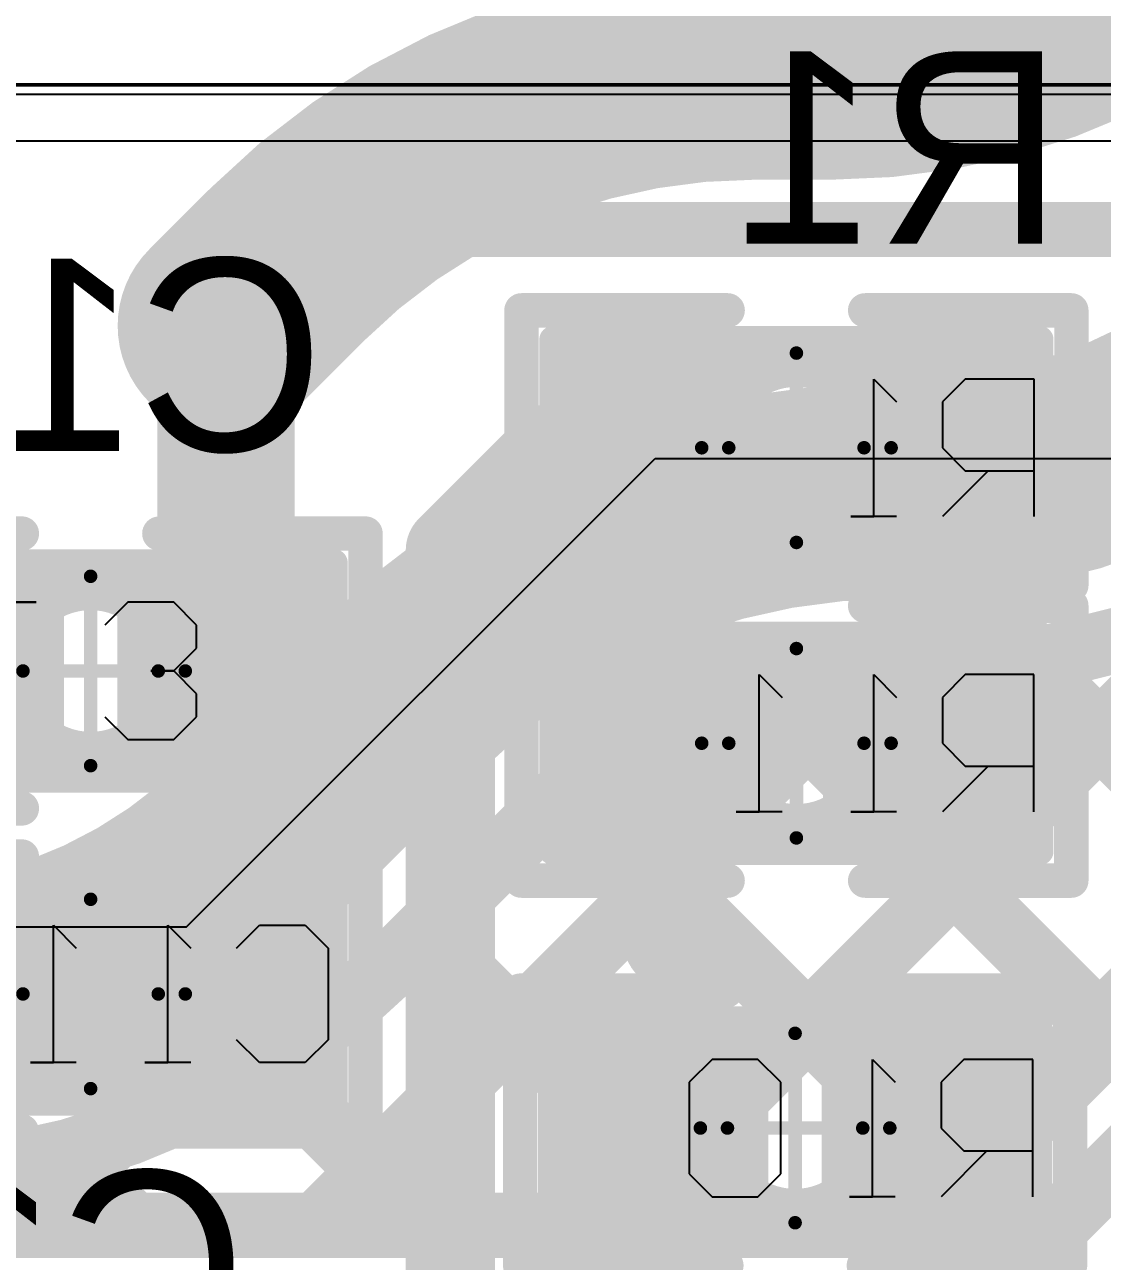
# Model space of a CAD drawing. Header units: millimetres. Extents: x 235 to 830, y 272 to 692.
# Drawn here: x 500.359 to 504.341, y 516.392 to 520.962 of the extents above; entities that cross this region are included whole.
import ezdxf

# ---------------------------------------------------------------- set-up
doc = ezdxf.new("R2010")
doc.units = ezdxf.units.MM
for name, color, linetype in [('BottomLayer', 5, 'Continuous'), ('BottomOverlay', 54, 'Continuous'), ('BottomPaste', 16, 'Continuous'), ('BottomSolder', 6, 'Continuous'), ('Mechanical1', 6, 'Continuous'), ('Mechanical13', 56, 'Continuous'), ('Mechanical15', 56, 'Continuous'), ('MultiLayer', 9, 'Continuous'), ('TopLayer', 1, 'Continuous'), ('ViaHoleLayer', 16, 'Continuous')]:
    doc.layers.add(name, color=color, linetype=linetype)

# ---------------------------------------------------------------- blocks, each defined once
blk = doc.blocks.new('0402_B_17')
at = {"layer": 'BottomLayer'}
for points in [[(-0.7999984, 0.2999994), (-0.7999984, -0.2999994), (-0.1999996, 0.2999994), (-0.1999996, -0.2999994)], [(0.20000214, 0.2999994), (0.20000214, -0.2999994), (0.8000009399999999, 0.2999994), (0.8000009399999999, -0.2999994)]]:
    blk.add_solid(points, dxfattribs=at)
at = {"layer": 'BottomOverlay', "const_width": 0.127}
for points in [[(-0.254, 0.508), (-1.016, 0.508)], [(-1.016, 0.508), (-1.016, -0.508)], [(1.016, 0.508), (0.254, 0.508)], [(1.016, 0.508), (1.016, -0.508)], [(-0.254, -0.508), (-1.016, -0.508)], [(1.016, -0.508), (0.254, -0.508)]]:
    blk.add_lwpolyline(points, dxfattribs=at)
at = {"layer": 'BottomOverlay', "const_width": 0.0635}
for points in [[(-1.04775, 0.508, 1), (-0.98425, 0.508, 1)], [(-1.04775, 0.508, 1), (-0.98425, 0.508, 1)], [(-0.2857499999999999, 0.508, 1), (-0.22225, 0.508, 1)], [(0.22225, 0.508, 1), (0.2857499999999999, 0.508, 1)], [(0.98425, 0.508, 1), (1.04775, 0.508, 1)], [(0.98425, 0.508, 1), (1.04775, 0.508, 1)], [(-1.04775, -0.508, 1), (-0.98425, -0.508, 1)], [(-1.04775, -0.508, 1), (-0.98425, -0.508, 1)], [(-0.2857499999999999, -0.508, 1), (-0.22225, -0.508, 1)], [(0.22225, -0.508, 1), (0.2857499999999999, -0.508, 1)], [(0.98425, -0.508, 1), (1.04775, -0.508, 1)], [(0.98425, -0.508, 1), (1.04775, -0.508, 1)]]:
    blk.add_lwpolyline(points, format="xyb", close=True, dxfattribs=at)
at = {"layer": 'BottomPaste'}
for points in [[(-0.7999984, 0.2999994), (-0.7999984, -0.2999994), (-0.1999996, 0.2999994), (-0.1999996, -0.2999994)], [(0.20000214, 0.2999994), (0.20000214, -0.2999994), (0.8000009399999999, 0.2999994), (0.8000009399999999, -0.2999994)]]:
    blk.add_solid(points, dxfattribs=at)
at = {"layer": 'BottomSolder'}
for points in [[(-0.9015983999999999, 0.4015993999999999), (-0.9015983999999999, -0.4015993999999999), (-0.09839959999999999, 0.4015993999999999), (-0.09839959999999999, -0.4015993999999999)], [(0.09840214, 0.4015993999999999), (0.09840214, -0.4015993999999999), (0.90160094, 0.4015993999999999), (0.90160094, -0.4015993999999999)]]:
    blk.add_solid(points, dxfattribs=at)
at = {"layer": 'Mechanical1'}
for p, q in [((-0.8779992599999998, 0.254), (-0.8779992599999998, -0.2538349)), ((-0.70872096, 0.0847217), (-0.53944266, 0.254)), ((-0.37016436, 0.254), (-0.20088606, 0.254)), ((-0.20088606, 0.254), (-0.28552394, 0.254)), ((-0.28552394, 0.254), (-0.28552394, -0.2538349)), ((0.05303266, 0.254), (0.22231096, 0.254)), ((0.22231096, 0.254), (0.13767308, 0.254)), ((0.13767308, 0.254), (0.13767308, -0.2538349)), ((-0.62408054, 0.0847217), (-0.8779992599999998, 0.0847217)), ((-0.53944266, 8.128e-05), (-0.62408054, 0.0847217)), ((-0.53944266, -0.16919702), (-0.53944266, 8.128e-05)), ((-0.62408054, -0.2538349), (-0.53944266, -0.16919702)), ((-0.28552394, -0.2538349), (-0.37016436, -0.16919702)), ((0.13767308, -0.2538349), (0.05303266, -0.16919702)), ((-0.8779992599999998, -0.2538349), (-0.62408054, -0.2538349))]:
    blk.add_line(p, q, dxfattribs=at)
at = {"layer": 'Mechanical13', "const_width": 0.0999998}
for points in [[(-0.5499989, 0.2999994), (-0.5499989, -0.2999994)], [(0.55000144, 0.2999994), (-0.5499989, 0.2999994)], [(0.55000144, 0.2999994), (0.55000144, -0.2999994)], [(0.55000144, -0.2999994), (-0.5499989, -0.2999994)]]:
    blk.add_lwpolyline(points, dxfattribs=at)
at = {"layer": 'Mechanical13', "const_width": 0.0499999}
for points in [[(-0.57499758, 0.2999994, 1), (-0.52500022, 0.2999994, 1)], [(-0.57499758, 0.2999994, 1), (-0.52500022, 0.2999994, 1)], [(0.52500276, 0.2999994, 1), (0.57500012, 0.2999994, 1)], [(0.52500276, 0.2999994, 1), (0.57500012, 0.2999994, 1)], [(-0.57499758, -0.2999994, 1), (-0.52500022, -0.2999994, 1)], [(-0.57499758, -0.2999994, 1), (-0.52500022, -0.2999994, 1)], [(0.52500276, -0.2999994, 1), (0.57500012, -0.2999994, 1)], [(0.52500276, -0.2999994, 1), (0.57500012, -0.2999994, 1)]]:
    blk.add_lwpolyline(points, format="xyb", close=True, dxfattribs=at)
at = {"layer": 'Mechanical15'}
for points, const_width in [([(-0.8999982, 0.40000174), (-0.8999982, -0.3999992)], 0.0999998), ([(0.90000074, 0.40000174), (-0.8999982, 0.40000174)], 0.0999998), ([(0.90000074, 0.40000174), (0.90000074, -0.3999992)], 0.0999998), ([(0, 0.3499993), (0, -0.3499993)], 0.0499999), ([(0.3499993, 0), (-0.3499993, 0)], 0.0499999), ([(0.90000074, -0.3999992), (-0.8999982, -0.3999992)], 0.0999998)]:
    blk.add_lwpolyline(points, dxfattribs=dict(at, const_width=const_width))
for points, const_width in [([(-0.9249968799999999, 0.40000174, 1), (-0.87499952, 0.40000174, 1)], 0.0499999), ([(-0.9249968799999999, 0.40000174, 1), (-0.87499952, 0.40000174, 1)], 0.0499999), ([(0.8750020599999999, 0.40000174, 1), (0.9249994199999999, 0.40000174, 1)], 0.0499999), ([(0.8750020599999999, 0.40000174, 1), (0.9249994199999999, 0.40000174, 1)], 0.0499999), ([(-0.01249934, 0.3499993, 1), (0.01249934, 0.3499993, 1)], 0.02499868), ([(0.2499995, 0, 1), (-0.2499995, 0, 1)], 0.0499999), ([(-0.36249864, 0, 1), (-0.33749996, 0, 1)], 0.02499868), ([(-0.26249884, 0, 1), (-0.23750016, 0, 1)], 0.02499868), ([(0.23750016, 0, 1), (0.26249884, 0, 1)], 0.02499868), ([(0.33749996, 0, 1), (0.36249864, 0, 1)], 0.02499868), ([(-0.9249968799999999, -0.3999992, 1), (-0.87499952, -0.3999992, 1)], 0.0499999), ([(-0.9249968799999999, -0.3999992, 1), (-0.87499952, -0.3999992, 1)], 0.0499999), ([(-0.01249934, -0.3499993, 1), (0.01249934, -0.3499993, 1)], 0.02499868), ([(0.8750020599999999, -0.3999992, 1), (0.9249994199999999, -0.3999992, 1)], 0.0499999), ([(0.8750020599999999, -0.3999992, 1), (0.9249994199999999, -0.3999992, 1)], 0.0499999)]:
    blk.add_lwpolyline(points, format="xyb", close=True, dxfattribs=dict(at, const_width=const_width))
blk = doc.blocks.new('0402_B_18')
at = {"layer": 'BottomLayer'}
for points in [[(-0.7999984, 0.2999994), (-0.7999984, -0.2999994), (-0.1999996, 0.2999994), (-0.1999996, -0.2999994)], [(0.20000214, 0.2999994), (0.20000214, -0.2999994), (0.8000009399999999, 0.2999994), (0.8000009399999999, -0.2999994)]]:
    blk.add_solid(points, dxfattribs=at)
at = {"layer": 'BottomOverlay', "const_width": 0.127}
for points in [[(-0.254, 0.508), (-1.016, 0.508)], [(-1.016, 0.508), (-1.016, -0.508)], [(1.016, 0.508), (0.254, 0.508)], [(1.016, 0.508), (1.016, -0.508)], [(-0.254, -0.508), (-1.016, -0.508)], [(1.016, -0.508), (0.254, -0.508)]]:
    blk.add_lwpolyline(points, dxfattribs=at)
at = {"layer": 'BottomOverlay', "const_width": 0.0635}
for points in [[(-1.04775, 0.508, 1), (-0.98425, 0.508, 1)], [(-1.04775, 0.508, 1), (-0.98425, 0.508, 1)], [(-0.2857499999999999, 0.508, 1), (-0.22225, 0.508, 1)], [(0.22225, 0.508, 1), (0.2857499999999999, 0.508, 1)], [(0.98425, 0.508, 1), (1.04775, 0.508, 1)], [(0.98425, 0.508, 1), (1.04775, 0.508, 1)], [(-1.04775, -0.508, 1), (-0.98425, -0.508, 1)], [(-1.04775, -0.508, 1), (-0.98425, -0.508, 1)], [(-0.2857499999999999, -0.508, 1), (-0.22225, -0.508, 1)], [(0.22225, -0.508, 1), (0.2857499999999999, -0.508, 1)], [(0.98425, -0.508, 1), (1.04775, -0.508, 1)], [(0.98425, -0.508, 1), (1.04775, -0.508, 1)]]:
    blk.add_lwpolyline(points, format="xyb", close=True, dxfattribs=at)
at = {"layer": 'BottomPaste'}
for points in [[(-0.7999984, 0.2999994), (-0.7999984, -0.2999994), (-0.1999996, 0.2999994), (-0.1999996, -0.2999994)], [(0.20000214, 0.2999994), (0.20000214, -0.2999994), (0.8000009399999999, 0.2999994), (0.8000009399999999, -0.2999994)]]:
    blk.add_solid(points, dxfattribs=at)
at = {"layer": 'BottomSolder'}
for points in [[(-0.9015983999999999, 0.4015993999999999), (-0.9015983999999999, -0.4015993999999999), (-0.09839959999999999, 0.4015993999999999), (-0.09839959999999999, -0.4015993999999999)], [(0.09840214, 0.4015993999999999), (0.09840214, -0.4015993999999999), (0.90160094, 0.4015993999999999), (0.90160094, -0.4015993999999999)]]:
    blk.add_solid(points, dxfattribs=at)
at = {"layer": 'Mechanical1'}
for p, q in [((-0.8779992599999998, 0.254), (-0.8779992599999998, -0.2538349)), ((-0.70872096, 0.0847217), (-0.53944266, 0.254)), ((-0.37016436, 0.254), (-0.20088606, 0.254)), ((-0.20088606, 0.254), (-0.28552394, 0.254)), ((-0.28552394, 0.254), (-0.28552394, -0.2538349)), ((0.13767308, 0.254), (0.05303266, 0.16935958)), ((0.30695138, 0.254), (0.13767308, 0.254)), ((0.39158926, 0.16935958), (0.30695138, 0.254)), ((0.05303266, 0.16935958), (0.05303266, -0.16919702)), ((0.39158926, -0.16919702), (0.39158926, 0.16935958)), ((-0.62408054, 0.0847217), (-0.8779992599999998, 0.0847217)), ((-0.53944266, 8.128e-05), (-0.62408054, 0.0847217)), ((-0.53944266, -0.16919702), (-0.53944266, 8.128e-05)), ((-0.62408054, -0.2538349), (-0.53944266, -0.16919702)), ((-0.28552394, -0.2538349), (-0.37016436, -0.16919702)), ((0.05303266, -0.16919702), (0.13767308, -0.2538349)), ((0.30695138, -0.2538349), (0.39158926, -0.16919702)), ((-0.8779992599999998, -0.2538349), (-0.62408054, -0.2538349)), ((0.13767308, -0.2538349), (0.30695138, -0.2538349))]:
    blk.add_line(p, q, dxfattribs=at)
at = {"layer": 'Mechanical13', "const_width": 0.0999998}
for points in [[(-0.5499989, 0.2999994), (-0.5499989, -0.2999994)], [(0.55000144, 0.2999994), (-0.5499989, 0.2999994)], [(0.55000144, 0.2999994), (0.55000144, -0.2999994)], [(0.55000144, -0.2999994), (-0.5499989, -0.2999994)]]:
    blk.add_lwpolyline(points, dxfattribs=at)
at = {"layer": 'Mechanical13', "const_width": 0.0499999}
for points in [[(-0.57499758, 0.2999994, 1), (-0.52500022, 0.2999994, 1)], [(-0.57499758, 0.2999994, 1), (-0.52500022, 0.2999994, 1)], [(0.52500276, 0.2999994, 1), (0.57500012, 0.2999994, 1)], [(0.52500276, 0.2999994, 1), (0.57500012, 0.2999994, 1)], [(-0.57499758, -0.2999994, 1), (-0.52500022, -0.2999994, 1)], [(-0.57499758, -0.2999994, 1), (-0.52500022, -0.2999994, 1)], [(0.52500276, -0.2999994, 1), (0.57500012, -0.2999994, 1)], [(0.52500276, -0.2999994, 1), (0.57500012, -0.2999994, 1)]]:
    blk.add_lwpolyline(points, format="xyb", close=True, dxfattribs=at)
at = {"layer": 'Mechanical15'}
for points, const_width in [([(-0.8999982, 0.40000174), (-0.8999982, -0.3999992)], 0.0999998), ([(0.90000074, 0.40000174), (-0.8999982, 0.40000174)], 0.0999998), ([(0.90000074, 0.40000174), (0.90000074, -0.3999992)], 0.0999998), ([(0, 0.3499993), (0, -0.3499993)], 0.0499999), ([(0.3499993, 0), (-0.3499993, 0)], 0.0499999), ([(0.90000074, -0.3999992), (-0.8999982, -0.3999992)], 0.0999998)]:
    blk.add_lwpolyline(points, dxfattribs=dict(at, const_width=const_width))
for points, const_width in [([(-0.9249968799999999, 0.40000174, 1), (-0.87499952, 0.40000174, 1)], 0.0499999), ([(-0.9249968799999999, 0.40000174, 1), (-0.87499952, 0.40000174, 1)], 0.0499999), ([(0.8750020599999999, 0.40000174, 1), (0.9249994199999999, 0.40000174, 1)], 0.0499999), ([(0.8750020599999999, 0.40000174, 1), (0.9249994199999999, 0.40000174, 1)], 0.0499999), ([(-0.01249934, 0.3499993, 1), (0.01249934, 0.3499993, 1)], 0.02499868), ([(0.2499995, 0, 1), (-0.2499995, 0, 1)], 0.0499999), ([(-0.36249864, 0, 1), (-0.33749996, 0, 1)], 0.02499868), ([(-0.26249884, 0, 1), (-0.23750016, 0, 1)], 0.02499868), ([(0.23750016, 0, 1), (0.26249884, 0, 1)], 0.02499868), ([(0.33749996, 0, 1), (0.36249864, 0, 1)], 0.02499868), ([(-0.9249968799999999, -0.3999992, 1), (-0.87499952, -0.3999992, 1)], 0.0499999), ([(-0.9249968799999999, -0.3999992, 1), (-0.87499952, -0.3999992, 1)], 0.0499999), ([(-0.01249934, -0.3499993, 1), (0.01249934, -0.3499993, 1)], 0.02499868), ([(0.8750020599999999, -0.3999992, 1), (0.9249994199999999, -0.3999992, 1)], 0.0499999), ([(0.8750020599999999, -0.3999992, 1), (0.9249994199999999, -0.3999992, 1)], 0.0499999)]:
    blk.add_lwpolyline(points, format="xyb", close=True, dxfattribs=dict(at, const_width=const_width))
blk = doc.blocks.new('0402_B_27')
at = {"layer": 'BottomLayer'}
for points in [[(-0.7999984, 0.2999994), (-0.7999984, -0.2999994), (-0.1999996, 0.2999994), (-0.1999996, -0.2999994)], [(0.20000214, 0.2999994), (0.20000214, -0.2999994), (0.8000009399999999, 0.2999994), (0.8000009399999999, -0.2999994)]]:
    blk.add_solid(points, dxfattribs=at)
at = {"layer": 'BottomOverlay', "const_width": 0.127}
for points in [[(-0.254, 0.508), (-1.016, 0.508)], [(-1.016, 0.508), (-1.016, -0.508)], [(1.016, 0.508), (0.254, 0.508)], [(1.016, 0.508), (1.016, -0.508)], [(-0.254, -0.508), (-1.016, -0.508)], [(1.016, -0.508), (0.254, -0.508)]]:
    blk.add_lwpolyline(points, dxfattribs=at)
at = {"layer": 'BottomOverlay', "const_width": 0.0635}
for points in [[(-1.04775, 0.508, 1), (-0.98425, 0.508, 1)], [(-1.04775, 0.508, 1), (-0.98425, 0.508, 1)], [(-0.2857499999999999, 0.508, 1), (-0.22225, 0.508, 1)], [(0.22225, 0.508, 1), (0.2857499999999999, 0.508, 1)], [(0.98425, 0.508, 1), (1.04775, 0.508, 1)], [(0.98425, 0.508, 1), (1.04775, 0.508, 1)], [(-1.04775, -0.508, 1), (-0.98425, -0.508, 1)], [(-1.04775, -0.508, 1), (-0.98425, -0.508, 1)], [(-0.2857499999999999, -0.508, 1), (-0.22225, -0.508, 1)], [(0.22225, -0.508, 1), (0.2857499999999999, -0.508, 1)], [(0.98425, -0.508, 1), (1.04775, -0.508, 1)], [(0.98425, -0.508, 1), (1.04775, -0.508, 1)]]:
    blk.add_lwpolyline(points, format="xyb", close=True, dxfattribs=at)
at = {"layer": 'BottomPaste'}
for points in [[(-0.7999984, 0.2999994), (-0.7999984, -0.2999994), (-0.1999996, 0.2999994), (-0.1999996, -0.2999994)], [(0.20000214, 0.2999994), (0.20000214, -0.2999994), (0.8000009399999999, 0.2999994), (0.8000009399999999, -0.2999994)]]:
    blk.add_solid(points, dxfattribs=at)
at = {"layer": 'BottomSolder'}
for points in [[(-0.9015983999999999, 0.4015993999999999), (-0.9015983999999999, -0.4015993999999999), (-0.09839959999999999, 0.4015993999999999), (-0.09839959999999999, -0.4015993999999999)], [(0.09840214, 0.4015993999999999), (0.09840214, -0.4015993999999999), (0.90160094, 0.4015993999999999), (0.90160094, -0.4015993999999999)]]:
    blk.add_solid(points, dxfattribs=at)
at = {"layer": 'Mechanical1'}
for p, q in [((-0.8779992599999998, 0.254), (-0.8779992599999998, -0.2538349)), ((-0.70872096, 0.0847217), (-0.53944266, 0.254)), ((-0.37016436, 0.254), (-0.20088606, 0.254)), ((-0.20088606, 0.254), (-0.28552394, 0.254)), ((-0.28552394, 0.254), (-0.28552394, -0.2538349)), ((-0.62408054, 0.0847217), (-0.8779992599999998, 0.0847217)), ((-0.53944266, 8.128e-05), (-0.62408054, 0.0847217)), ((-0.53944266, -0.16919702), (-0.53944266, 8.128e-05)), ((-0.62408054, -0.2538349), (-0.53944266, -0.16919702)), ((-0.28552394, -0.2538349), (-0.37016436, -0.16919702)), ((-0.8779992599999998, -0.2538349), (-0.62408054, -0.2538349))]:
    blk.add_line(p, q, dxfattribs=at)
at = {"layer": 'Mechanical13', "const_width": 0.0999998}
for points in [[(-0.5499989, 0.2999994), (-0.5499989, -0.2999994)], [(0.55000144, 0.2999994), (-0.5499989, 0.2999994)], [(0.55000144, 0.2999994), (0.55000144, -0.2999994)], [(0.55000144, -0.2999994), (-0.5499989, -0.2999994)]]:
    blk.add_lwpolyline(points, dxfattribs=at)
at = {"layer": 'Mechanical13', "const_width": 0.0499999}
for points in [[(-0.57499758, 0.2999994, 1), (-0.52500022, 0.2999994, 1)], [(-0.57499758, 0.2999994, 1), (-0.52500022, 0.2999994, 1)], [(0.52500276, 0.2999994, 1), (0.57500012, 0.2999994, 1)], [(0.52500276, 0.2999994, 1), (0.57500012, 0.2999994, 1)], [(-0.57499758, -0.2999994, 1), (-0.52500022, -0.2999994, 1)], [(-0.57499758, -0.2999994, 1), (-0.52500022, -0.2999994, 1)], [(0.52500276, -0.2999994, 1), (0.57500012, -0.2999994, 1)], [(0.52500276, -0.2999994, 1), (0.57500012, -0.2999994, 1)]]:
    blk.add_lwpolyline(points, format="xyb", close=True, dxfattribs=at)
at = {"layer": 'Mechanical15'}
for points, const_width in [([(-0.8999982, 0.40000174), (-0.8999982, -0.3999992)], 0.0999998), ([(0.90000074, 0.40000174), (-0.8999982, 0.40000174)], 0.0999998), ([(0.90000074, 0.40000174), (0.90000074, -0.3999992)], 0.0999998), ([(0, 0.3499993), (0, -0.3499993)], 0.0499999), ([(0.3499993, 0), (-0.3499993, 0)], 0.0499999), ([(0.90000074, -0.3999992), (-0.8999982, -0.3999992)], 0.0999998)]:
    blk.add_lwpolyline(points, dxfattribs=dict(at, const_width=const_width))
for points, const_width in [([(-0.9249968799999999, 0.40000174, 1), (-0.87499952, 0.40000174, 1)], 0.0499999), ([(-0.9249968799999999, 0.40000174, 1), (-0.87499952, 0.40000174, 1)], 0.0499999), ([(0.8750020599999999, 0.40000174, 1), (0.9249994199999999, 0.40000174, 1)], 0.0499999), ([(0.8750020599999999, 0.40000174, 1), (0.9249994199999999, 0.40000174, 1)], 0.0499999), ([(-0.01249934, 0.3499993, 1), (0.01249934, 0.3499993, 1)], 0.02499868), ([(0.2499995, 0, 1), (-0.2499995, 0, 1)], 0.0499999), ([(-0.36249864, 0, 1), (-0.33749996, 0, 1)], 0.02499868), ([(-0.26249884, 0, 1), (-0.23750016, 0, 1)], 0.02499868), ([(0.23750016, 0, 1), (0.26249884, 0, 1)], 0.02499868), ([(0.33749996, 0, 1), (0.36249864, 0, 1)], 0.02499868), ([(-0.9249968799999999, -0.3999992, 1), (-0.87499952, -0.3999992, 1)], 0.0499999), ([(-0.9249968799999999, -0.3999992, 1), (-0.87499952, -0.3999992, 1)], 0.0499999), ([(-0.01249934, -0.3499993, 1), (0.01249934, -0.3499993, 1)], 0.02499868), ([(0.8750020599999999, -0.3999992, 1), (0.9249994199999999, -0.3999992, 1)], 0.0499999), ([(0.8750020599999999, -0.3999992, 1), (0.9249994199999999, -0.3999992, 1)], 0.0499999)]:
    blk.add_lwpolyline(points, format="xyb", close=True, dxfattribs=dict(at, const_width=const_width))
blk = doc.blocks.new('0402CAP_B_33')
at = {"layer": 'BottomLayer'}
for points in [[(-0.7999984, 0.2999994), (-0.7999984, -0.2999994), (-0.1999996, 0.2999994), (-0.1999996, -0.2999994)], [(0.20000214, 0.2999994), (0.20000214, -0.2999994), (0.8000009399999999, 0.2999994), (0.8000009399999999, -0.2999994)]]:
    blk.add_solid(points, dxfattribs=at)
at = {"layer": 'BottomOverlay', "const_width": 0.127}
for points in [[(-1.016, 0.508), (-0.254, 0.508)], [(-1.016, -0.508), (-1.016, 0.508)], [(0.254, 0.508), (1.016, 0.508)], [(1.016, -0.508), (1.016, 0.508)], [(-1.016, -0.508), (-0.254, -0.508)], [(0.254, -0.508), (1.016, -0.508)]]:
    blk.add_lwpolyline(points, dxfattribs=at)
at = {"layer": 'BottomOverlay', "const_width": 0.0635}
for points in [[(-1.04775, 0.508, 1), (-0.98425, 0.508, 1)], [(-1.04775, 0.508, 1), (-0.98425, 0.508, 1)], [(-0.2857499999999999, 0.508, 1), (-0.22225, 0.508, 1)], [(0.22225, 0.508, 1), (0.2857499999999999, 0.508, 1)], [(0.98425, 0.508, 1), (1.04775, 0.508, 1)], [(0.98425, 0.508, 1), (1.04775, 0.508, 1)], [(-1.04775, -0.508, 1), (-0.98425, -0.508, 1)], [(-1.04775, -0.508, 1), (-0.98425, -0.508, 1)], [(-0.2857499999999999, -0.508, 1), (-0.22225, -0.508, 1)], [(0.22225, -0.508, 1), (0.2857499999999999, -0.508, 1)], [(0.98425, -0.508, 1), (1.04775, -0.508, 1)], [(0.98425, -0.508, 1), (1.04775, -0.508, 1)]]:
    blk.add_lwpolyline(points, format="xyb", close=True, dxfattribs=at)
at = {"layer": 'BottomPaste'}
for points in [[(-0.7999984, 0.2999994), (-0.7999984, -0.2999994), (-0.1999996, 0.2999994), (-0.1999996, -0.2999994)], [(0.20000214, 0.2999994), (0.20000214, -0.2999994), (0.8000009399999999, 0.2999994), (0.8000009399999999, -0.2999994)]]:
    blk.add_solid(points, dxfattribs=at)
at = {"layer": 'BottomSolder'}
for points in [[(-0.9015983999999999, 0.4015993999999999), (-0.9015983999999999, -0.4015993999999999), (-0.09839959999999999, 0.4015993999999999), (-0.09839959999999999, -0.4015993999999999)], [(0.09840214, 0.4015993999999999), (0.09840214, -0.4015993999999999), (0.90160094, 0.4015993999999999), (0.90160094, -0.4015993999999999)]]:
    blk.add_solid(points, dxfattribs=at)
at = {"layer": 'Mechanical1'}
for p, q in [((-0.8779992599999998, 0.16935958), (-0.79335884, 0.254)), ((-0.79335884, 0.254), (-0.62408054, 0.254)), ((-0.62408054, 0.254), (-0.53944266, 0.16935958)), ((-0.37016436, 0.254), (-0.20088606, 0.254)), ((-0.20088606, 0.254), (-0.28552394, 0.254)), ((-0.28552394, 0.254), (-0.28552394, -0.2538349)), ((0.13767308, 0.254), (0.05303266, 0.16935958)), ((0.30695138, 0.254), (0.13767308, 0.254)), ((0.39158926, 0.16935958), (0.30695138, 0.254)), ((-0.8779992599999998, -0.16919702), (-0.8779992599999998, 0.16935958)), ((0.39158926, 0.0847217), (0.39158926, 0.16935958)), ((0.30695138, 8.128e-05), (0.39158926, 0.0847217)), ((0.30695138, 8.128e-05), (0.22231096, 8.128e-05)), ((0.22231096, 8.128e-05), (0.30695138, 8.128e-05)), ((0.39158926, -0.0845566), (0.30695138, 8.128e-05)), ((0.39158926, -0.16919702), (0.39158926, -0.0845566)), ((-0.79335884, -0.2538349), (-0.8779992599999998, -0.16919702)), ((-0.53944266, -0.16919702), (-0.62408054, -0.2538349)), ((-0.28552394, -0.2538349), (-0.37016436, -0.16919702)), ((0.05303266, -0.16919702), (0.13767308, -0.2538349)), ((0.30695138, -0.2538349), (0.39158926, -0.16919702)), ((-0.62408054, -0.2538349), (-0.79335884, -0.2538349)), ((0.13767308, -0.2538349), (0.30695138, -0.2538349))]:
    blk.add_line(p, q, dxfattribs=at)
at = {"layer": 'Mechanical13', "const_width": 0.0999998}
for points in [[(-0.5499989, -0.2999994), (-0.5499989, 0.2999994)], [(-0.5499989, 0.2999994), (0.55000144, 0.2999994)], [(0.55000144, -0.2999994), (0.55000144, 0.2999994)], [(-0.5499989, -0.2999994), (0.55000144, -0.2999994)]]:
    blk.add_lwpolyline(points, dxfattribs=at)
at = {"layer": 'Mechanical13', "const_width": 0.0499999}
for points in [[(-0.57499758, 0.2999994, 1), (-0.52500022, 0.2999994, 1)], [(-0.57499758, 0.2999994, 1), (-0.52500022, 0.2999994, 1)], [(0.52500276, 0.2999994, 1), (0.57500012, 0.2999994, 1)], [(0.52500276, 0.2999994, 1), (0.57500012, 0.2999994, 1)], [(-0.57499758, -0.2999994, 1), (-0.52500022, -0.2999994, 1)], [(-0.57499758, -0.2999994, 1), (-0.52500022, -0.2999994, 1)], [(0.52500276, -0.2999994, 1), (0.57500012, -0.2999994, 1)], [(0.52500276, -0.2999994, 1), (0.57500012, -0.2999994, 1)]]:
    blk.add_lwpolyline(points, format="xyb", close=True, dxfattribs=at)
at = {"layer": 'Mechanical15'}
for points, const_width in [([(-0.8999982, -0.3999992), (-0.8999982, 0.40000174)], 0.0999998), ([(-0.8999982, 0.40000174), (0.90000074, 0.40000174)], 0.0999998), ([(0.90000074, -0.3999992), (0.90000074, 0.40000174)], 0.0999998), ([(0, -0.3499993), (0, 0.3499993)], 0.0499999), ([(-0.3499993, 0), (0.3499993, 0)], 0.0499999), ([(-0.8999982, -0.3999992), (0.90000074, -0.3999992)], 0.0999998)]:
    blk.add_lwpolyline(points, dxfattribs=dict(at, const_width=const_width))
for points, const_width in [([(-0.9249968799999999, 0.40000174, 1), (-0.87499952, 0.40000174, 1)], 0.0499999), ([(-0.9249968799999999, 0.40000174, 1), (-0.87499952, 0.40000174, 1)], 0.0499999), ([(0.8750020599999999, 0.40000174, 1), (0.9249994199999999, 0.40000174, 1)], 0.0499999), ([(0.8750020599999999, 0.40000174, 1), (0.9249994199999999, 0.40000174, 1)], 0.0499999), ([(-0.01249934, 0.3499993, 1), (0.01249934, 0.3499993, 1)], 0.02499868), ([(0.2499995, 0, 1), (-0.2499995, 0, 1)], 0.0499999), ([(-0.36249864, 0, 1), (-0.33749996, 0, 1)], 0.02499868), ([(-0.26249884, 0, 1), (-0.23750016, 0, 1)], 0.02499868), ([(0.23750016, 0, 1), (0.26249884, 0, 1)], 0.02499868), ([(0.33749996, 0, 1), (0.36249864, 0, 1)], 0.02499868), ([(-0.9249968799999999, -0.3999992, 1), (-0.87499952, -0.3999992, 1)], 0.0499999), ([(-0.9249968799999999, -0.3999992, 1), (-0.87499952, -0.3999992, 1)], 0.0499999), ([(-0.01249934, -0.3499993, 1), (0.01249934, -0.3499993, 1)], 0.02499868), ([(0.8750020599999999, -0.3999992, 1), (0.9249994199999999, -0.3999992, 1)], 0.0499999), ([(0.8750020599999999, -0.3999992, 1), (0.9249994199999999, -0.3999992, 1)], 0.0499999)]:
    blk.add_lwpolyline(points, format="xyb", close=True, dxfattribs=dict(at, const_width=const_width))
blk = doc.blocks.new('0402CAP_B_35')
at = {"layer": 'BottomLayer'}
for points in [[(-0.7999984, 0.2999994), (-0.7999984, -0.2999994), (-0.1999996, 0.2999994), (-0.1999996, -0.2999994)], [(0.20000214, 0.2999994), (0.20000214, -0.2999994), (0.8000009399999999, 0.2999994), (0.8000009399999999, -0.2999994)]]:
    blk.add_solid(points, dxfattribs=at)
at = {"layer": 'BottomOverlay', "const_width": 0.127}
for points in [[(-0.254, 0.508), (-1.016, 0.508)], [(-1.016, 0.508), (-1.016, -0.508)], [(1.016, 0.508), (0.254, 0.508)], [(1.016, 0.508), (1.016, -0.508)], [(-0.254, -0.508), (-1.016, -0.508)], [(1.016, -0.508), (0.254, -0.508)]]:
    blk.add_lwpolyline(points, dxfattribs=at)
at = {"layer": 'BottomOverlay', "const_width": 0.0635}
for points in [[(-1.04775, 0.508, 1), (-0.98425, 0.508, 1)], [(-1.04775, 0.508, 1), (-0.98425, 0.508, 1)], [(-0.2857499999999999, 0.508, 1), (-0.22225, 0.508, 1)], [(0.22225, 0.508, 1), (0.2857499999999999, 0.508, 1)], [(0.98425, 0.508, 1), (1.04775, 0.508, 1)], [(0.98425, 0.508, 1), (1.04775, 0.508, 1)], [(-1.04775, -0.508, 1), (-0.98425, -0.508, 1)], [(-1.04775, -0.508, 1), (-0.98425, -0.508, 1)], [(-0.2857499999999999, -0.508, 1), (-0.22225, -0.508, 1)], [(0.22225, -0.508, 1), (0.2857499999999999, -0.508, 1)], [(0.98425, -0.508, 1), (1.04775, -0.508, 1)], [(0.98425, -0.508, 1), (1.04775, -0.508, 1)]]:
    blk.add_lwpolyline(points, format="xyb", close=True, dxfattribs=at)
at = {"layer": 'BottomPaste'}
for points in [[(-0.7999984, 0.2999994), (-0.7999984, -0.2999994), (-0.1999996, 0.2999994), (-0.1999996, -0.2999994)], [(0.20000214, 0.2999994), (0.20000214, -0.2999994), (0.8000009399999999, 0.2999994), (0.8000009399999999, -0.2999994)]]:
    blk.add_solid(points, dxfattribs=at)
at = {"layer": 'BottomSolder'}
for points in [[(-0.9015983999999999, 0.4015993999999999), (-0.9015983999999999, -0.4015993999999999), (-0.09839959999999999, 0.4015993999999999), (-0.09839959999999999, -0.4015993999999999)], [(0.09840214, 0.4015993999999999), (0.09840214, -0.4015993999999999), (0.90160094, 0.4015993999999999), (0.90160094, -0.4015993999999999)]]:
    blk.add_solid(points, dxfattribs=at)
at = {"layer": 'Mechanical1'}
for p, q in [((-0.8779992599999998, 0.16935958), (-0.79335884, 0.254)), ((-0.79335884, 0.254), (-0.62408054, 0.254)), ((-0.62408054, 0.254), (-0.53944266, 0.16935958)), ((-0.37016436, 0.254), (-0.20088606, 0.254)), ((-0.20088606, 0.254), (-0.28552394, 0.254)), ((-0.28552394, 0.254), (-0.28552394, -0.2538349)), ((0.05303266, 0.254), (0.22231096, 0.254)), ((0.22231096, 0.254), (0.13767308, 0.254)), ((0.13767308, 0.254), (0.13767308, -0.2538349)), ((-0.8779992599999998, -0.16919702), (-0.8779992599999998, 0.16935958)), ((-0.79335884, -0.2538349), (-0.8779992599999998, -0.16919702)), ((-0.53944266, -0.16919702), (-0.62408054, -0.2538349)), ((-0.28552394, -0.2538349), (-0.37016436, -0.16919702)), ((0.13767308, -0.2538349), (0.05303266, -0.16919702)), ((-0.62408054, -0.2538349), (-0.79335884, -0.2538349))]:
    blk.add_line(p, q, dxfattribs=at)
at = {"layer": 'Mechanical13', "const_width": 0.0999998}
for points in [[(-0.5499989, 0.2999994), (-0.5499989, -0.2999994)], [(0.55000144, 0.2999994), (-0.5499989, 0.2999994)], [(0.55000144, 0.2999994), (0.55000144, -0.2999994)], [(0.55000144, -0.2999994), (-0.5499989, -0.2999994)]]:
    blk.add_lwpolyline(points, dxfattribs=at)
at = {"layer": 'Mechanical13', "const_width": 0.0499999}
for points in [[(-0.57499758, 0.2999994, 1), (-0.52500022, 0.2999994, 1)], [(-0.57499758, 0.2999994, 1), (-0.52500022, 0.2999994, 1)], [(0.52500276, 0.2999994, 1), (0.57500012, 0.2999994, 1)], [(0.52500276, 0.2999994, 1), (0.57500012, 0.2999994, 1)], [(-0.57499758, -0.2999994, 1), (-0.52500022, -0.2999994, 1)], [(-0.57499758, -0.2999994, 1), (-0.52500022, -0.2999994, 1)], [(0.52500276, -0.2999994, 1), (0.57500012, -0.2999994, 1)], [(0.52500276, -0.2999994, 1), (0.57500012, -0.2999994, 1)]]:
    blk.add_lwpolyline(points, format="xyb", close=True, dxfattribs=at)
at = {"layer": 'Mechanical15'}
for points, const_width in [([(-0.8999982, 0.40000174), (-0.8999982, -0.3999992)], 0.0999998), ([(0.90000074, 0.40000174), (-0.8999982, 0.40000174)], 0.0999998), ([(0.90000074, 0.40000174), (0.90000074, -0.3999992)], 0.0999998), ([(0, 0.3499993), (0, -0.3499993)], 0.0499999), ([(0.3499993, 0), (-0.3499993, 0)], 0.0499999), ([(0.90000074, -0.3999992), (-0.8999982, -0.3999992)], 0.0999998)]:
    blk.add_lwpolyline(points, dxfattribs=dict(at, const_width=const_width))
for points, const_width in [([(-0.9249968799999999, 0.40000174, 1), (-0.87499952, 0.40000174, 1)], 0.0499999), ([(-0.9249968799999999, 0.40000174, 1), (-0.87499952, 0.40000174, 1)], 0.0499999), ([(0.8750020599999999, 0.40000174, 1), (0.9249994199999999, 0.40000174, 1)], 0.0499999), ([(0.8750020599999999, 0.40000174, 1), (0.9249994199999999, 0.40000174, 1)], 0.0499999), ([(-0.01249934, 0.3499993, 1), (0.01249934, 0.3499993, 1)], 0.02499868), ([(0.2499995, 0, 1), (-0.2499995, 0, 1)], 0.0499999), ([(-0.36249864, 0, 1), (-0.33749996, 0, 1)], 0.02499868), ([(-0.26249884, 0, 1), (-0.23750016, 0, 1)], 0.02499868), ([(0.23750016, 0, 1), (0.26249884, 0, 1)], 0.02499868), ([(0.33749996, 0, 1), (0.36249864, 0, 1)], 0.02499868), ([(-0.9249968799999999, -0.3999992, 1), (-0.87499952, -0.3999992, 1)], 0.0499999), ([(-0.9249968799999999, -0.3999992, 1), (-0.87499952, -0.3999992, 1)], 0.0499999), ([(-0.01249934, -0.3499993, 1), (0.01249934, -0.3499993, 1)], 0.02499868), ([(0.8750020599999999, -0.3999992, 1), (0.9249994199999999, -0.3999992, 1)], 0.0499999), ([(0.8750020599999999, -0.3999992, 1), (0.9249994199999999, -0.3999992, 1)], 0.0499999)]:
    blk.add_lwpolyline(points, format="xyb", close=True, dxfattribs=dict(at, const_width=const_width))

msp = doc.modelspace()

# ---------------------------------------------------------------- linework, layer by layer
at = {"layer": 'BottomLayer'}
msp.add_line((474.16411644, 520.5330458), (538.9341164399999, 520.5330458), dxfattribs=at)
at = {"layer": 'BottomLayer', "const_width": 0.2032}
for points in [[(501.10240648, 519.8494301999999, -0.198912367379658), (501.96090108, 520.2050301999999)], [(502.77031526, 517.03964156, -0.198912367379658), (502.70583736, 516.88397766)]]:
    msp.add_lwpolyline(points, format="xyb", dxfattribs=at)
at = {"layer": 'BottomLayer'}
for points, const_width in [([(501.96090108, 520.2050301999999), (506.83506202, 520.2050301999999)], 0.2032), ([(501.10240648, 518.5734408799999), (501.10240648, 519.8494301999999)], 0.508), ([(501.93211526, 519.02005162), (502.3106413, 519.3985776599999)], 0.3302), ([(502.3106413, 519.3985776599999), (502.7106405, 519.3985776599999)], 0.3302), ([(503.7106410399999, 519.3985776599999), (504.3363547999999, 519.4009271599999)], 0.3809999999999999), ([(504.3363547999999, 519.4009271599999), (504.66778924, 519.07196922)], 0.3809999999999999), ([(501.93211526, 516.0648302), (501.93211526, 519.02005162)], 0.3302), ([(501.10240648, 517.37964342), (501.10240648, 518.5734408799999)], 0.508), ([(502.71059732, 518.30637766), (502.77031526, 518.24665972)], 0.2032), ([(503.71059786, 518.30637766), (503.84520008, 518.1717754399999)], 0.2032), ([(503.71059786, 518.27755882), (506.1295313, 518.27755882)], 0.2032), ([(502.77031526, 517.5888302), (502.77031526, 518.24665972)], 0.2032), ([(504.06114072, 516.88397766), (504.95472034, 517.7775572799999)], 0.2032), ([(502.77031526, 517.03964156), (502.77031526, 517.5888302)], 0.2032), ([(501.10240394, 517.3796408799999), (501.10240648, 517.37964342)], 0.508), ([(503.7058378999999, 516.88397766), (504.06114072, 516.88397766)], 0.2032)]:
    msp.add_lwpolyline(points, dxfattribs=dict(at, const_width=const_width))
for points, const_width in [([(501.9101010799999, 520.2050301999999, 1), (502.01170108, 520.2050301999999, 1)], 0.1016), ([(501.9101010799999, 520.2050301999999, 1), (502.01170108, 520.2050301999999, 1)], 0.1016), ([(500.9754064799999, 519.8494301999999, 1), (501.22940648, 519.8494301999999, 1)], 0.254), ([(501.00080648, 519.8494301999999, 1), (501.20400648, 519.8494301999999, 1)], 0.2032), ([(501.05160648, 519.8494301999999, 1), (501.15320648, 519.8494301999999, 1)], 0.1016), ([(502.2280913, 519.3985776599999, 1), (502.3931913, 519.3985776599999, 1)], 0.1651), ([(502.2280913, 519.3985776599999, 1), (502.3931913, 519.3985776599999, 1)], 0.1651), ([(502.6280905, 519.3985776599999, 1), (502.7931905, 519.3985776599999, 1)], 0.1651), ([(503.6153910399999, 519.3985776599999, 1), (503.8058910399999, 519.3985776599999, 1)], 0.1905), ([(504.2411048, 519.4009271599999, 1), (504.4316047999999, 519.4009271599999, 1)], 0.1905), ([(504.2411048, 519.4009271599999, 1), (504.4316047999999, 519.4009271599999, 1)], 0.1905), ([(501.84956526, 519.02005162, 1), (502.01466526, 519.02005162, 1)], 0.1651), ([(501.84956526, 519.02005162, 1), (502.01466526, 519.02005162, 1)], 0.1651), ([(500.9754064799999, 518.5734408799999, 1), (501.22940648, 518.5734408799999, 1)], 0.254), ([(500.9754064799999, 518.5734408799999, 1), (501.22940648, 518.5734408799999, 1)], 0.254), ([(502.6597973199999, 518.30637766, 1), (502.76139732, 518.30637766, 1)], 0.1016), ([(503.65979786, 518.30637766, 1), (503.7613978599999, 518.30637766, 1)], 0.1016), ([(503.65979786, 518.27755882, 1), (503.7613978599999, 518.27755882, 1)], 0.1016), ([(502.71951526, 518.24665972, 1), (502.82111526, 518.24665972, 1)], 0.1016), ([(502.71951526, 518.24665972, 1), (502.82111526, 518.24665972, 1)], 0.1016), ([(503.7944000799999, 518.1717754399999, 1), (503.89600008, 518.1717754399999, 1)], 0.1016), ([(502.66871526, 517.5888302, 1), (502.87191526, 517.5888302, 1)], 0.2032), ([(502.71951526, 517.5888302, 1), (502.82111526, 517.5888302, 1)], 0.1016), ([(502.71951526, 517.5888302, 1), (502.82111526, 517.5888302, 1)], 0.1016), ([(500.9754039399999, 517.3796408799999, 1), (501.22940394, 517.3796408799999, 1)], 0.254), ([(500.9754064799999, 517.37964342, 1), (501.22940648, 517.37964342, 1)], 0.254), ([(500.9754064799999, 517.37964342, 1), (501.22940648, 517.37964342, 1)], 0.254), ([(502.71951526, 517.03964156, 1), (502.82111526, 517.03964156, 1)], 0.1016), ([(502.71951526, 517.03964156, 1), (502.82111526, 517.03964156, 1)], 0.1016), ([(502.65503736, 516.88397766, 1), (502.75663736, 516.88397766, 1)], 0.1016), ([(503.6550379, 516.88397766, 1), (503.7566379, 516.88397766, 1)], 0.1016), ([(504.01034072, 516.88397766, 1), (504.11194072, 516.88397766, 1)], 0.1016), ([(504.01034072, 516.88397766, 1), (504.11194072, 516.88397766, 1)], 0.1016)]:
    msp.add_lwpolyline(points, format="xyb", close=True, dxfattribs=dict(at, const_width=const_width))
at = {"layer": 'Mechanical1', "const_width": 0.0127}
msp.add_lwpolyline([(494.87411566, 520.7399796), (516.8741173799999, 520.7399796)], dxfattribs=at)
at = {"layer": 'MultiLayer', "const_width": 0.2032}
for points in [[(501.00080648, 519.8494301999999, 1), (501.20400648, 519.8494301999999, 1)], [(502.66871526, 517.5888302, 1), (502.87191526, 517.5888302, 1)]]:
    msp.add_lwpolyline(points, format="xyb", close=True, dxfattribs=at)
at = {"layer": 'TopLayer'}
for p, q in [((505.93951644, 520.70483616), (499.2085164399999, 520.70483616)), ((474.16411644, 520.5330458), (538.9341164399999, 520.5330458)), ((500.95723786, 517.62755758), (502.6883164399999, 519.35863616)), ((502.6883164399999, 519.35863616), (504.5933164399999, 519.35863616)), ((499.2085164399999, 517.62755758), (500.95723786, 517.62755758))]:
    msp.add_line(p, q, dxfattribs=at)
for points, const_width in [([(504.92931526, 521.4496302, -0.198912367379658), (503.33496742, 520.7892302)], 0.8000009399999999), ([(501.32828868, 520.07530986, -0.198912367379658), (503.05184124, 520.7892302)], 0.8000009399999999), ([(505.15448626, 519.8968012, -0.198912367379658), (503.5684188199999, 519.2398302)], 0.8000009399999999), ([(501.7723670399999, 518.4958819799999, -0.198912367379658), (503.5684188199999, 519.2398302)], 0.8000009399999999), ([(505.63040352, 519.42088394, -0.198912367379658), (503.5684188199999, 518.566781)], 0.2413), ([(502.2482843, 518.01996472, -0.198912367379658), (503.5684188199999, 518.566781)], 0.2413), ([(501.2377173599999, 517.9612323, -0.198912367379658), (499.8336307599999, 517.3796408799999)], 0.8000009399999999), ([(501.7136346199999, 517.4853150399999, -0.198912367379658), (499.8336307599999, 516.70659168)], 0.2413)]:
    msp.add_lwpolyline(points, format="xyb", dxfattribs=dict(at, const_width=const_width))
for points, const_width in [([(503.05184124, 520.7892302), (503.33496742, 520.7892302)], 0.8000009399999999), ([(501.10240648, 519.8494301999999), (501.32828614, 520.07530986)], 0.8000009399999999), ([(503.5929603, 516.52452448), (506.8152652599999, 519.7468294399999)], 0.2413), ([(504.1733757, 516.52452448), (506.8152652599999, 519.16641404)], 0.2413), ([(502.51532974, 516.52452448), (504.85845434, 518.86764908)], 0.2413), ([(501.2377173599999, 517.9612323), (501.7723670399999, 518.4958819799999)], 0.8000009399999999), ([(504.06260376, 518.60896024), (505.16020888, 517.51135766)], 0.2413), ([(501.4376991799999, 516.52452448), (503.47775352, 518.56457882)], 0.2413), ([(503.08959834, 518.5043350999999), (504.6213935999999, 516.9725423799999)], 0.2413), ([(502.37815196, 518.1381509199999), (503.9917784, 516.52452448)], 0.2413), ([(501.71424676, 517.48592718), (502.2476721599999, 518.0193525799999)], 0.2413), ([(501.83349722, 517.60517764), (502.91414784, 516.52452448)], 0.2413), ([(501.24740492, 517.1136368399999), (501.83651728, 516.52452448)], 0.2413), ([(500.3600686199999, 516.52452448), (500.6806750399999, 516.8451309)], 0.2413), ([(500.4936040399999, 516.78980716), (500.75888672, 516.52452448)], 0.2413), ([(498.10206196, 516.52452448), (504.1733757, 516.52452448)], 0.2413)]:
    msp.add_lwpolyline(points, dxfattribs=dict(at, const_width=const_width))
for points, const_width in [([(502.8518416399999, 520.7892302, 1), (503.25184084, 520.7892302, 1)], 0.3999992), ([(502.8518416399999, 520.7892302, 1), (503.25184084, 520.7892302, 1)], 0.3999992), ([(503.13496782, 520.7892302, 1), (503.53496702, 520.7892302, 1)], 0.3999992), ([(503.13496782, 520.7892302, 1), (503.53496702, 520.7892302, 1)], 0.3999992), ([(501.12828654, 520.07530986, 1), (501.5282857399999, 520.07530986, 1)], 0.3999992), ([(501.1282890799999, 520.07530986, 1), (501.52828828, 520.07530986, 1)], 0.3999992), ([(500.90240688, 519.8494301999999, 1), (501.30240608, 519.8494301999999, 1)], 0.3999992), ([(501.00080648, 519.8494301999999, 1), (501.20400648, 519.8494301999999, 1)], 0.2032), ([(503.36841922, 519.2398302, 1), (503.7684184199999, 519.2398302, 1)], 0.3999992), ([(503.36841922, 519.2398302, 1), (503.7684184199999, 519.2398302, 1)], 0.3999992), ([(501.57236744, 518.4958819799999, 1), (501.97236664, 518.4958819799999, 1)], 0.3999992), ([(501.57236744, 518.4958819799999, 1), (501.97236664, 518.4958819799999, 1)], 0.3999992), ([(504.00227876, 518.60896024, 1), (504.1229287599999, 518.60896024, 1)], 0.12065), ([(503.41742852, 518.56457882, 1), (503.53807852, 518.56457882, 1)], 0.12065), ([(503.50809382, 518.566781, 1), (503.62874382, 518.566781, 1)], 0.12065), ([(503.50809382, 518.566781, 1), (503.62874382, 518.566781, 1)], 0.12065), ([(503.02927334, 518.5043350999999, 1), (503.1499233399999, 518.5043350999999, 1)], 0.12065), ([(501.03771776, 517.9612323, 1), (501.43771696, 517.9612323, 1)], 0.3999992), ([(501.03771776, 517.9612323, 1), (501.43771696, 517.9612323, 1)], 0.3999992), ([(502.3178269599999, 518.1381509199999, 1), (502.43847696, 518.1381509199999, 1)], 0.12065), ([(502.18734716, 518.0193525799999, 1), (502.30799716, 518.0193525799999, 1)], 0.12065), ([(502.1879592999999, 518.01996472, 1), (502.3086093, 518.01996472, 1)], 0.12065), ([(502.66871526, 517.5888302, 1), (502.87191526, 517.5888302, 1)], 0.2032), ([(501.77317222, 517.60517764, 1), (501.89382222, 517.60517764, 1)], 0.12065), ([(501.65330962, 517.4853150399999, 1), (501.77395962, 517.4853150399999, 1)], 0.12065), ([(501.6539217599999, 517.48592718, 1), (501.77457176, 517.48592718, 1)], 0.12065), ([(501.18707992, 517.1136368399999, 1), (501.30772992, 517.1136368399999, 1)], 0.12065), ([(500.6203500399999, 516.8451309, 1), (500.74100004, 516.8451309, 1)], 0.12065), ([(500.4332790399999, 516.78980716, 1), (500.55392904, 516.78980716, 1)], 0.12065), ([(500.29974362, 516.52452448, 1), (500.42039362, 516.52452448, 1)], 0.12065), ([(500.69856172, 516.52452448, 1), (500.81921172, 516.52452448, 1)], 0.12065), ([(501.37737418, 516.52452448, 1), (501.49802418, 516.52452448, 1)], 0.12065), ([(501.77619228, 516.52452448, 1), (501.8968422799999, 516.52452448, 1)], 0.12065), ([(502.4550047399999, 516.52452448, 1), (502.5756547399999, 516.52452448, 1)], 0.12065), ([(502.85382284, 516.52452448, 1), (502.9744728399999, 516.52452448, 1)], 0.12065), ([(503.5326352999999, 516.52452448, 1), (503.6532852999999, 516.52452448, 1)], 0.12065), ([(503.9314534, 516.52452448, 1), (504.0521033999999, 516.52452448, 1)], 0.12065), ([(504.1130507, 516.52452448, 1), (504.2337006999999, 516.52452448, 1)], 0.12065), ([(504.1130507, 516.52452448, 1), (504.2337006999999, 516.52452448, 1)], 0.12065)]:
    msp.add_lwpolyline(points, format="xyb", close=True, dxfattribs=dict(at, const_width=const_width))
at = {"layer": 'ViaHoleLayer', "const_width": 0.1016}
for points in [[(501.05160648, 519.8494301999999, 1), (501.15320648, 519.8494301999999, 1)], [(502.71951526, 517.5888302, 1), (502.82111526, 517.5888302, 1)]]:
    msp.add_lwpolyline(points, format="xyb", close=True, dxfattribs=at)

# ---------------------------------------------------------------- block references
at = {"rotation": 180}
for name, p in [('0402_B_27', (503.21064204, 519.3985776599999)), ('0402_B_17', (503.21059886, 518.30637766)), ('0402CAP_B_35', (500.6024049399999, 517.3796408799999)), ('0402_B_18', (503.2058388999999, 516.88397766))]:
    msp.add_blockref(name, p, dxfattribs=at)
msp.add_blockref('0402CAP_B_33', (500.6024049399999, 518.5734408799999))

# ---------------------------------------------------------------- texts
at = {"layer": 'BottomOverlay', "text_generation_flag": 2}
for s, p in [('R1', (504.1964897, 520.15283574)), ('C13', (501.46600494, 519.38624088)), ('C11', (501.17860394, 516.01435786))]:
    msp.add_text(s, height=0.7111999999999999, dxfattribs=at).set_placement(p)

doc.saveas('drawing.dxf')
